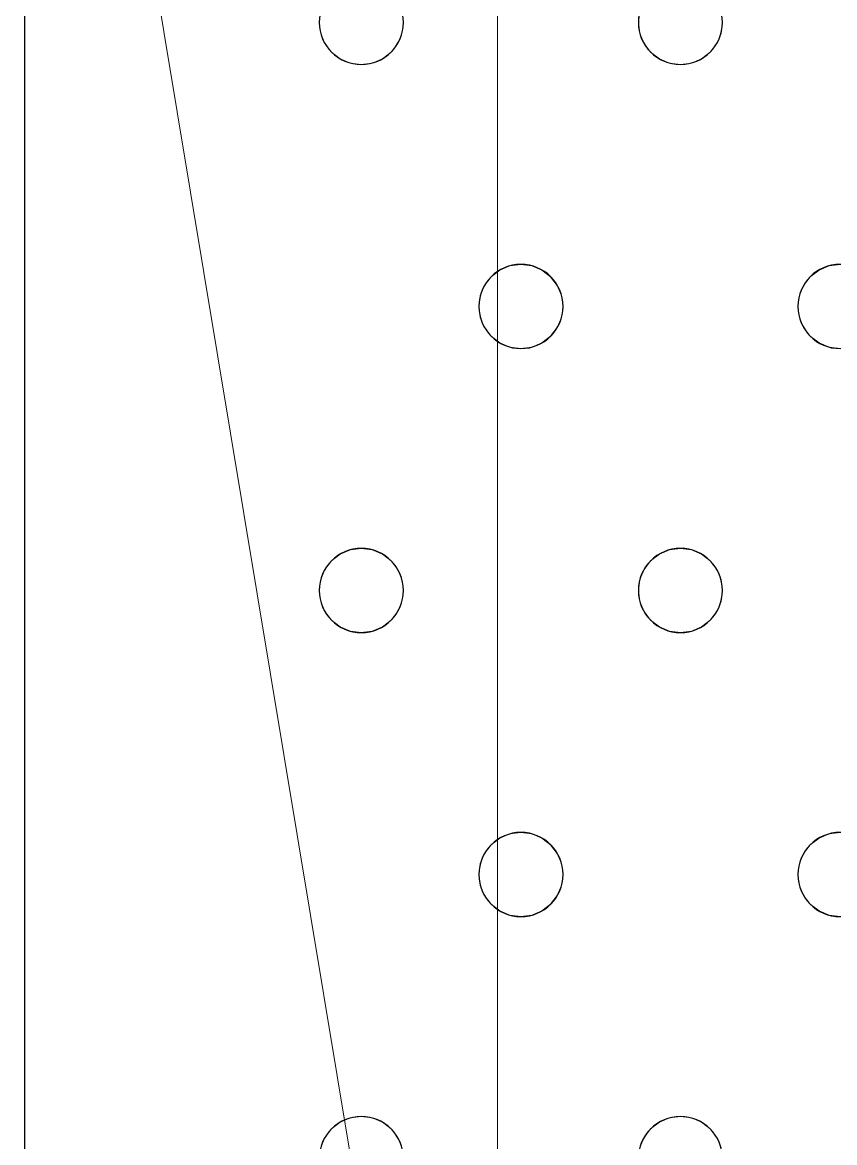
# Model space of a CAD drawing. Header units: millimetres. Extents: x -1 to 1201, y -701 to 1.
# Drawn here: x 77.3 to 154.5, y -312.5 to -206 of the extents above; entities that cross this region are included whole.
import ezdxf

# ---------------------------------------------------------------- set-up
doc = ezdxf.new("R2010")
doc.units = ezdxf.units.MM
doc.layers.add('IQ_200_3D', color=1, linetype='Continuous')
doc.layers.add('IQ_204_2D', color=7, linetype='Continuous')

msp = doc.modelspace()

# ---------------------------------------------------------------- linework, layer by layer
at = {"layer": 'IQ_200_3D', "lineweight": 18}
for points, invisible_edges in [([(105.55, -260, 890), (105.55, -206, 890), (77.55, -119.8, 890), (77.55, -349.07, 890)], 11), ([(105.55, -260, 888), (105.69, -261.04, 888), (77.55, -349.07, 888), (77.55, -119.8, 888)], 10), ([(105.55, -260, 888), (77.55, -119.8, 888), (105.55, -206, 888)], 15), ([(113.55, -206, 890), (113.41, -207.04, 890), (135.88, -206, 890), (136.02, -204.96, 890)], 10), ([(143.88, -206, 890), (143.75, -207.04, 890), (166.22, -206, 890), (166.35, -204.96, 890)], 10), ([(166.22, -206, 888), (143.75, -207.04, 888), (143.88, -206, 888), (166.35, -204.96, 888)], 5), ([(105.69, -258.96, 890), (105.69, -207.04, 890), (105.55, -206, 890), (105.55, -260, 890)], 5), ([(105.69, -207.04, 888), (105.69, -258.96, 888), (105.55, -260, 888), (105.55, -206, 888)], 5), ([(105.55, -206, 890), (105.69, -207.04, 890), (105.69, -207.04, 888), (105.55, -206, 888)], 2), ([(135.88, -206, 890), (113.41, -207.04, 890), (136.02, -207.04, 890)], 3), ([(113.41, -207.04, 888), (113.55, -206, 888), (135.88, -206, 888), (136.02, -207.04, 888)], 10), ([(113.41, -207.04, 890), (113.55, -206, 890), (113.55, -206, 888), (113.41, -207.04, 888)], 8), ([(135.88, -206, 890), (136.02, -207.04, 890), (136.02, -207.04, 888), (135.88, -206, 888)], 2), ([(166.35, -207.04, 888), (143.35, -208, 888), (143.75, -207.04, 888), (166.22, -206, 888)], 5), ([(143.75, -207.04, 890), (166.35, -207.04, 890), (166.22, -206, 890)], 13), ([(143.75, -207.04, 890), (143.88, -206, 890), (143.88, -206, 888), (143.75, -207.04, 888)], 8), ([(106.08, -258, 890), (106.08, -208, 890), (105.69, -207.04, 890), (105.69, -258.96, 890)], 5), ([(106.08, -208, 888), (106.08, -258, 888), (105.69, -258.96, 888), (105.69, -207.04, 888)], 5), ([(105.69, -207.04, 890), (106.08, -208, 890), (106.08, -208, 888), (105.69, -207.04, 888)], 10), ([(136.02, -207.04, 890), (113.41, -207.04, 890), (113.01, -208, 890), (136.42, -208, 890)], 5), ([(113.01, -208, 888), (113.41, -207.04, 888), (136.02, -207.04, 888), (136.42, -208, 888)], 10), ([(113.01, -208, 890), (113.41, -207.04, 890), (113.41, -207.04, 888), (113.01, -208, 888)], 10), ([(136.02, -207.04, 890), (136.42, -208, 890), (136.42, -208, 888), (136.02, -207.04, 888)], 10), ([(166.35, -207.04, 890), (143.75, -207.04, 890), (143.35, -208, 890), (166.75, -208, 890)], 5), ([(166.75, -208, 888), (155.05, -229, 888), (143.35, -208, 888), (166.35, -207.04, 888)], 7), ([(143.35, -208, 890), (143.75, -207.04, 890), (143.75, -207.04, 888), (143.35, -208, 888)], 10), ([(106.72, -208.83, 890), (106.08, -208, 890), (106.72, -257.17, 890), (107.55, -256.54, 890)], 10), ([(106.08, -208, 890), (106.08, -258, 890), (106.72, -257.17, 890)], 13), ([(106.08, -258, 888), (106.08, -208, 888), (106.72, -208.83, 888)], 13), ([(106.08, -208, 890), (106.72, -208.83, 890), (106.72, -208.83, 888), (106.08, -208, 888)], 10), ([(113.01, -208, 890), (112.38, -208.83, 890), (124.72, -229, 890), (136.42, -208, 890)], 14), ([(124.72, -229, 888), (123.68, -229.14, 888), (112.38, -208.83, 888), (113.01, -208, 888)], 10), ([(112.38, -208.83, 890), (113.01, -208, 890), (113.01, -208, 888), (112.38, -208.83, 888)], 10), ([(124.72, -229, 888), (113.01, -208, 888), (136.42, -208, 888), (137.05, -208.83, 888)], 11), ([(137.05, -208.83, 890), (136.42, -208, 890), (124.72, -229, 890), (125.75, -229.14, 890)], 10), ([(136.42, -208, 890), (137.05, -208.83, 890), (137.05, -208.83, 888), (136.42, -208, 888)], 10), ([(155.05, -229, 890), (143.35, -208, 890), (142.71, -208.83, 890), (154.01, -229.14, 890)], 5), ([(155.05, -229, 888), (154.01, -229.14, 888), (142.71, -208.83, 888), (143.35, -208, 888)], 10), ([(142.71, -208.83, 890), (143.35, -208, 890), (143.35, -208, 888), (142.71, -208.83, 888)], 10), ([(166.75, -208, 890), (143.35, -208, 890), (155.05, -229, 890), (167.39, -208.83, 890)], 7), ([(106.72, -257.17, 888), (106.08, -258, 888), (106.72, -208.83, 888), (107.55, -209.46, 888)], 10), ([(107.55, -209.46, 890), (106.72, -208.83, 890), (107.55, -256.54, 890), (120.72, -233, 890)], 14), ([(106.72, -208.83, 890), (107.55, -209.46, 890), (107.55, -209.46, 888), (106.72, -208.83, 888)], 10), ([(107.55, -256.54, 888), (106.72, -257.17, 888), (107.55, -209.46, 888), (120.72, -233, 888)], 14), ([(120.85, -231.96, 890), (108.51, -209.86, 890), (107.55, -209.46, 890), (120.72, -233, 890)], 5), ([(120.85, -231.96, 888), (120.72, -233, 888), (107.55, -209.46, 888), (108.51, -209.86, 888)], 10), ([(107.55, -209.46, 890), (108.51, -209.86, 890), (108.51, -209.86, 888), (107.55, -209.46, 888)], 10), ([(110.58, -209.86, 890), (122.72, -229.54, 890), (111.55, -209.46, 890)], 3), ([(122.72, -229.54, 888), (121.89, -230.17, 888), (110.58, -209.86, 888), (111.55, -209.46, 888)], 10), ([(110.58, -209.86, 890), (111.55, -209.46, 890), (111.55, -209.46, 888), (110.58, -209.86, 888)], 10), ([(123.68, -229.14, 890), (112.38, -208.83, 890), (111.55, -209.46, 890), (122.72, -229.54, 890)], 5), ([(123.68, -229.14, 888), (122.72, -229.54, 888), (111.55, -209.46, 888), (112.38, -208.83, 888)], 10), ([(111.55, -209.46, 890), (112.38, -208.83, 890), (112.38, -208.83, 888), (111.55, -209.46, 888)], 10), ([(124.72, -229, 890), (112.38, -208.83, 890), (123.68, -229.14, 890)], 3), ([(125.75, -229.14, 888), (124.72, -229, 888), (137.05, -208.83, 888), (137.88, -209.46, 888)], 10), ([(137.88, -209.46, 890), (137.05, -208.83, 890), (125.75, -229.14, 890), (126.72, -229.54, 890)], 10), ([(126.72, -229.54, 888), (125.75, -229.14, 888), (137.88, -209.46, 888), (138.85, -209.86, 888)], 10), ([(138.85, -209.86, 890), (137.88, -209.46, 890), (126.72, -229.54, 890), (127.54, -230.17, 890)], 10), ([(137.05, -208.83, 890), (137.88, -209.46, 890), (137.88, -209.46, 888), (137.05, -208.83, 888)], 10), ([(137.88, -209.46, 890), (138.85, -209.86, 890), (138.85, -209.86, 888), (137.88, -209.46, 888)], 10), ([(141.88, -209.46, 890), (140.92, -209.86, 890), (153.05, -229.54, 890)], 14), ([(153.05, -229.54, 888), (152.22, -230.17, 888), (140.92, -209.86, 888), (141.88, -209.46, 888)], 10), ([(140.92, -209.86, 890), (141.88, -209.46, 890), (141.88, -209.46, 888), (140.92, -209.86, 888)], 10), ([(154.01, -229.14, 890), (142.71, -208.83, 890), (141.88, -209.46, 890), (153.05, -229.54, 890)], 5), ([(154.01, -229.14, 888), (153.05, -229.54, 888), (141.88, -209.46, 888), (142.71, -208.83, 888)], 10), ([(141.88, -209.46, 890), (142.71, -208.83, 890), (142.71, -208.83, 888), (141.88, -209.46, 888)], 10), ([(121.25, -231, 890), (121.89, -230.17, 890), (109.55, -210, 890), (108.51, -209.86, 890)], 10), ([(108.51, -209.86, 890), (120.85, -231.96, 890), (121.25, -231, 890)], 13), ([(121.25, -231, 888), (120.85, -231.96, 888), (108.51, -209.86, 888), (109.55, -210, 888)], 10), ([(109.55, -210, 888), (108.51, -209.86, 888), (108.51, -209.86, 890), (109.55, -210, 890)], 10), ([(110.58, -209.86, 890), (109.55, -210, 890), (121.89, -230.17, 890), (122.72, -229.54, 890)], 10), ([(121.89, -230.17, 888), (121.25, -231, 888), (109.55, -210, 888), (110.58, -209.86, 888)], 10), ([(110.58, -209.86, 888), (109.55, -210, 888), (109.55, -210, 890), (110.58, -209.86, 890)], 10), ([(127.54, -230.17, 888), (126.72, -229.54, 888), (138.85, -209.86, 888), (139.88, -210, 888)], 10), ([(127.54, -230.17, 890), (128.18, -231, 890), (139.88, -210, 890), (138.85, -209.86, 890)], 10), ([(128.18, -231, 888), (127.54, -230.17, 888), (139.88, -210, 888), (151.58, -231, 888)], 14), ([(151.58, -231, 890), (152.22, -230.17, 890), (139.88, -210, 890), (128.18, -231, 890)], 14), ([(139.88, -210, 888), (138.85, -209.86, 888), (138.85, -209.86, 890), (139.88, -210, 890)], 10), ([(152.22, -230.17, 890), (153.05, -229.54, 890), (140.92, -209.86, 890), (139.88, -210, 890)], 10), ([(152.22, -230.17, 888), (151.58, -231, 888), (139.88, -210, 888), (140.92, -209.86, 888)], 10), ([(140.92, -209.86, 888), (139.88, -210, 888), (139.88, -210, 890), (140.92, -209.86, 890)], 10), ([(122.72, -229.54, 890), (121.89, -230.17, 890), (121.89, -230.17, 888), (122.72, -229.54, 888)], 10), ([(123.68, -229.14, 890), (122.72, -229.54, 890), (122.72, -229.54, 888), (123.68, -229.14, 888)], 10), ([(123.68, -229.14, 888), (124.72, -229, 888), (124.72, -229, 890), (123.68, -229.14, 890)], 10), ([(124.72, -229, 888), (125.75, -229.14, 888), (125.75, -229.14, 890), (124.72, -229, 890)], 10), ([(126.72, -229.54, 890), (125.75, -229.14, 890), (125.75, -229.14, 888), (126.72, -229.54, 888)], 10), ([(127.54, -230.17, 890), (126.72, -229.54, 890), (126.72, -229.54, 888), (127.54, -230.17, 888)], 10), ([(153.05, -229.54, 890), (152.22, -230.17, 890), (152.22, -230.17, 888), (153.05, -229.54, 888)], 10), ([(154.01, -229.14, 890), (153.05, -229.54, 890), (153.05, -229.54, 888), (154.01, -229.14, 888)], 10), ([(154.01, -229.14, 888), (155.05, -229, 888), (155.05, -229, 890), (154.01, -229.14, 890)], 10), ([(121.25, -231, 890), (120.85, -231.96, 890), (120.85, -231.96, 888), (121.25, -231, 888)], 10), ([(121.89, -230.17, 890), (121.25, -231, 890), (121.25, -231, 888), (121.89, -230.17, 888)], 10), ([(128.18, -231, 890), (127.54, -230.17, 890), (127.54, -230.17, 888), (128.18, -231, 888)], 10), ([(151.19, -231.96, 890), (128.18, -231, 890), (128.58, -231.96, 890), (151.05, -233, 890)], 5), ([(151.58, -231, 890), (128.18, -231, 890), (151.19, -231.96, 890)], 3), ([(128.58, -231.96, 888), (128.18, -231, 888), (151.19, -231.96, 888), (151.05, -233, 888)], 10), ([(128.18, -231, 888), (151.58, -231, 888), (151.19, -231.96, 888)], 13), ([(128.58, -231.96, 890), (128.18, -231, 890), (128.18, -231, 888), (128.58, -231.96, 888)], 10), ([(151.58, -231, 890), (151.19, -231.96, 890), (151.19, -231.96, 888), (151.58, -231, 888)], 10), ([(152.22, -230.17, 890), (151.58, -231, 890), (151.58, -231, 888), (152.22, -230.17, 888)], 10), ([(120.85, -231.96, 890), (120.72, -233, 890), (120.72, -233, 888), (120.85, -231.96, 888)], 8), ([(128.58, -231.96, 890), (128.72, -233, 890), (151.05, -233, 890)], 14), ([(128.58, -231.96, 888), (151.05, -233, 888), (128.72, -233, 888)], 3), ([(128.72, -233, 890), (128.58, -231.96, 890), (128.58, -231.96, 888), (128.72, -233, 888)], 2), ([(151.19, -231.96, 890), (151.05, -233, 890), (151.05, -233, 888), (151.19, -231.96, 888)], 8), ([(120.85, -234.04, 890), (120.72, -233, 890), (107.55, -256.54, 890), (108.51, -256.14, 890)], 10), ([(120.85, -234.04, 888), (108.51, -256.14, 888), (107.55, -256.54, 888), (120.72, -233, 888)], 5), ([(120.72, -233, 890), (120.85, -234.04, 890), (120.85, -234.04, 888), (120.72, -233, 888)], 2), ([(151.19, -234.04, 888), (128.18, -235, 888), (128.58, -234.04, 888), (151.05, -233, 888)], 5), ([(151.05, -233, 890), (128.72, -233, 890), (128.58, -234.04, 890), (151.19, -234.04, 890)], 5), ([(128.58, -234.04, 888), (128.72, -233, 888), (151.05, -233, 888)], 14), ([(128.58, -234.04, 890), (128.72, -233, 890), (128.72, -233, 888), (128.58, -234.04, 888)], 8), ([(151.05, -233, 890), (151.19, -234.04, 890), (151.19, -234.04, 888), (151.05, -233, 888)], 2), ([(121.25, -235, 890), (120.85, -234.04, 890), (108.51, -256.14, 890)], 14), ([(108.51, -256.14, 888), (120.85, -234.04, 888), (121.25, -235, 888), (109.55, -256, 888)], 5), ([(120.85, -234.04, 890), (121.25, -235, 890), (121.25, -235, 888), (120.85, -234.04, 888)], 10), ([(151.19, -234.04, 890), (128.58, -234.04, 890), (128.18, -235, 890), (151.58, -235, 890)], 5), ([(151.58, -235, 888), (139.88, -256, 888), (128.18, -235, 888), (151.19, -234.04, 888)], 7), ([(128.18, -235, 890), (128.58, -234.04, 890), (128.58, -234.04, 888), (128.18, -235, 888)], 10), ([(151.19, -234.04, 890), (151.58, -235, 890), (151.58, -235, 888), (151.19, -234.04, 888)], 10), ([(109.55, -256, 890), (121.89, -235.83, 890), (121.25, -235, 890), (108.51, -256.14, 890)], 5), ([(121.89, -235.83, 888), (110.58, -256.14, 888), (109.55, -256, 888), (121.25, -235, 888)], 5), ([(121.25, -235, 890), (121.89, -235.83, 890), (121.89, -235.83, 888), (121.25, -235, 888)], 10), ([(128.18, -235, 890), (127.54, -235.83, 890), (139.88, -256, 890), (151.58, -235, 890)], 14), ([(127.54, -235.83, 888), (128.18, -235, 888), (139.88, -256, 888), (138.85, -256.14, 888)], 10), ([(127.54, -235.83, 890), (128.18, -235, 890), (128.18, -235, 888), (127.54, -235.83, 888)], 10), ([(152.22, -235.83, 890), (151.58, -235, 890), (139.88, -256, 890)], 14), ([(152.22, -235.83, 888), (140.92, -256.14, 888), (139.88, -256, 888), (151.58, -235, 888)], 5), ([(151.58, -235, 890), (152.22, -235.83, 890), (152.22, -235.83, 888), (151.58, -235, 888)], 10), ([(121.89, -235.83, 890), (109.55, -256, 890), (110.58, -256.14, 890)], 13), ([(122.72, -236.46, 890), (121.89, -235.83, 890), (110.58, -256.14, 890), (111.55, -256.54, 890)], 10), ([(122.72, -236.46, 888), (110.58, -256.14, 888), (121.89, -235.83, 888)], 3), ([(121.89, -235.83, 890), (122.72, -236.46, 890), (122.72, -236.46, 888), (121.89, -235.83, 888)], 10), ([(127.54, -235.83, 890), (126.72, -236.46, 890), (138.85, -256.14, 890), (139.88, -256, 890)], 10), ([(126.72, -236.46, 888), (127.54, -235.83, 888), (138.85, -256.14, 888), (137.88, -256.54, 888)], 10), ([(126.72, -236.46, 890), (127.54, -235.83, 890), (127.54, -235.83, 888), (126.72, -236.46, 888)], 10), ([(140.92, -256.14, 890), (153.05, -236.46, 890), (152.22, -235.83, 890), (139.88, -256, 890)], 5), ([(153.05, -236.46, 888), (140.92, -256.14, 888), (152.22, -235.83, 888)], 3), ([(152.22, -235.83, 890), (153.05, -236.46, 890), (153.05, -236.46, 888), (152.22, -235.83, 888)], 10), ([(111.55, -256.54, 888), (110.58, -256.14, 888), (122.72, -236.46, 888), (123.68, -236.86, 888)], 10), ([(122.72, -236.46, 890), (111.55, -256.54, 890), (123.68, -236.86, 890)], 3), ([(112.38, -257.17, 890), (124.72, -237, 890), (123.68, -236.86, 890), (111.55, -256.54, 890)], 5), ([(123.68, -236.86, 888), (124.72, -237, 888), (112.38, -257.17, 888), (111.55, -256.54, 888)], 10), ([(124.72, -237, 890), (112.38, -257.17, 890), (113.01, -258, 890), (136.42, -258, 890)], 13), ([(124.72, -237, 888), (113.01, -258, 888), (112.38, -257.17, 888)], 13), ([(113.01, -258, 888), (124.72, -237, 888), (136.42, -258, 888), (136.02, -258.96, 888)], 11), ([(122.72, -236.46, 890), (123.68, -236.86, 890), (123.68, -236.86, 888), (122.72, -236.46, 888)], 10), ([(124.72, -237, 888), (123.68, -236.86, 888), (123.68, -236.86, 890), (124.72, -237, 890)], 10), ([(137.05, -257.17, 890), (125.75, -236.86, 890), (124.72, -237, 890), (136.42, -258, 890)], 5), ([(137.05, -257.17, 888), (136.42, -258, 888), (124.72, -237, 888), (125.75, -236.86, 888)], 10), ([(125.75, -236.86, 888), (124.72, -237, 888), (124.72, -237, 890), (125.75, -236.86, 890)], 10), ([(126.72, -236.46, 890), (125.75, -236.86, 890), (137.88, -256.54, 890), (138.85, -256.14, 890)], 10), ([(125.75, -236.86, 888), (126.72, -236.46, 888), (137.88, -256.54, 888), (137.05, -257.17, 888)], 10), ([(125.75, -236.86, 890), (126.72, -236.46, 890), (126.72, -236.46, 888), (125.75, -236.86, 888)], 10), ([(125.75, -236.86, 890), (137.05, -257.17, 890), (137.88, -256.54, 890)], 13), ([(153.05, -236.46, 890), (140.92, -256.14, 890), (141.88, -256.54, 890)], 13), ([(141.88, -256.54, 888), (140.92, -256.14, 888), (153.05, -236.46, 888), (154.01, -236.86, 888)], 10), ([(154.01, -236.86, 890), (153.05, -236.46, 890), (141.88, -256.54, 890), (142.71, -257.17, 890)], 10), ([(154.01, -236.86, 888), (155.05, -237, 888), (142.71, -257.17, 888), (141.88, -256.54, 888)], 10), ([(155.05, -237, 890), (154.01, -236.86, 890), (142.71, -257.17, 890), (143.35, -258, 890)], 10), ([(155.05, -237, 888), (166.75, -258, 888), (143.35, -258, 888), (142.71, -257.17, 888)], 11), ([(155.05, -237, 890), (143.35, -258, 890), (166.75, -258, 890), (167.39, -257.17, 890)], 11), ([(153.05, -236.46, 890), (154.01, -236.86, 890), (154.01, -236.86, 888), (153.05, -236.46, 888)], 10), ([(155.05, -237, 888), (154.01, -236.86, 888), (154.01, -236.86, 890), (155.05, -237, 890)], 10), ([(107.55, -256.54, 890), (106.72, -257.17, 890), (106.72, -257.17, 888), (107.55, -256.54, 888)], 10), ([(108.51, -256.14, 890), (107.55, -256.54, 890), (107.55, -256.54, 888), (108.51, -256.14, 888)], 10), ([(108.51, -256.14, 888), (109.55, -256, 888), (109.55, -256, 890), (108.51, -256.14, 890)], 10), ([(109.55, -256, 888), (110.58, -256.14, 888), (110.58, -256.14, 890), (109.55, -256, 890)], 10), ([(111.55, -256.54, 890), (110.58, -256.14, 890), (110.58, -256.14, 888), (111.55, -256.54, 888)], 10), ([(112.38, -257.17, 890), (111.55, -256.54, 890), (111.55, -256.54, 888), (112.38, -257.17, 888)], 10), ([(137.88, -256.54, 890), (137.05, -257.17, 890), (137.05, -257.17, 888), (137.88, -256.54, 888)], 10), ([(138.85, -256.14, 890), (137.88, -256.54, 890), (137.88, -256.54, 888), (138.85, -256.14, 888)], 10), ([(138.85, -256.14, 888), (139.88, -256, 888), (139.88, -256, 890), (138.85, -256.14, 890)], 10), ([(139.88, -256, 888), (140.92, -256.14, 888), (140.92, -256.14, 890), (139.88, -256, 890)], 10), ([(141.88, -256.54, 890), (140.92, -256.14, 890), (140.92, -256.14, 888), (141.88, -256.54, 888)], 10), ([(142.71, -257.17, 890), (141.88, -256.54, 890), (141.88, -256.54, 888), (142.71, -257.17, 888)], 10), ([(106.72, -257.17, 890), (106.08, -258, 890), (106.08, -258, 888), (106.72, -257.17, 888)], 10), ([(113.01, -258, 890), (112.38, -257.17, 890), (112.38, -257.17, 888), (113.01, -258, 888)], 10), ([(137.05, -257.17, 890), (136.42, -258, 890), (136.42, -258, 888), (137.05, -257.17, 888)], 10), ([(143.35, -258, 890), (142.71, -257.17, 890), (142.71, -257.17, 888), (143.35, -258, 888)], 10), ([(106.08, -258, 890), (105.69, -258.96, 890), (105.69, -258.96, 888), (106.08, -258, 888)], 10), ([(113.01, -258, 890), (113.41, -258.96, 890), (136.02, -258.96, 890), (136.42, -258, 890)], 10), ([(113.41, -258.96, 888), (113.01, -258, 888), (136.02, -258.96, 888), (135.88, -260, 888)], 10), ([(113.41, -258.96, 890), (113.01, -258, 890), (113.01, -258, 888), (113.41, -258.96, 888)], 10), ([(136.42, -258, 890), (136.02, -258.96, 890), (136.02, -258.96, 888), (136.42, -258, 888)], 10), ([(143.35, -258, 890), (143.75, -258.96, 890), (166.35, -258.96, 890), (166.75, -258, 890)], 10), ([(166.35, -258.96, 888), (143.75, -258.96, 888), (143.35, -258, 888), (166.75, -258, 888)], 5), ([(143.75, -258.96, 890), (143.35, -258, 890), (143.35, -258, 888), (143.75, -258.96, 888)], 10), ([(105.69, -258.96, 890), (105.55, -260, 890), (105.55, -260, 888), (105.69, -258.96, 888)], 8), ([(113.41, -258.96, 890), (113.55, -260, 890), (135.88, -260, 890), (136.02, -258.96, 890)], 10), ([(113.55, -260, 888), (113.41, -258.96, 888), (135.88, -260, 888), (136.02, -261.04, 888)], 10), ([(113.55, -260, 890), (113.41, -258.96, 890), (113.41, -258.96, 888), (113.55, -260, 888)], 2), ([(136.02, -258.96, 890), (135.88, -260, 890), (135.88, -260, 888), (136.02, -258.96, 888)], 8), ([(143.75, -258.96, 890), (143.88, -260, 890), (166.22, -260, 890), (166.35, -258.96, 890)], 10), ([(143.88, -260, 888), (143.75, -258.96, 888), (166.22, -260, 888), (166.35, -261.04, 888)], 10), ([(166.22, -260, 888), (143.75, -258.96, 888), (166.35, -258.96, 888)], 3), ([(143.88, -260, 890), (143.75, -258.96, 890), (143.75, -258.96, 888), (143.88, -260, 888)], 2), ([(105.69, -261.04, 890), (105.55, -260, 890), (77.55, -349.07, 890), (105.69, -312.96, 890)], 14), ([(105.55, -260, 890), (105.69, -261.04, 890), (105.69, -261.04, 888), (105.55, -260, 888)], 2), ([(113.55, -260, 890), (113.41, -261.04, 890), (136.02, -261.04, 890), (135.88, -260, 890)], 10), ([(113.41, -261.04, 888), (113.55, -260, 888), (136.02, -261.04, 888), (136.42, -262, 888)], 10), ([(113.41, -261.04, 890), (113.55, -260, 890), (113.55, -260, 888), (113.41, -261.04, 888)], 8), ([(135.88, -260, 890), (136.02, -261.04, 890), (136.02, -261.04, 888), (135.88, -260, 888)], 2), ([(143.88, -260, 890), (143.75, -261.04, 890), (166.35, -261.04, 890), (166.22, -260, 890)], 10), ([(143.75, -261.04, 888), (143.88, -260, 888), (166.35, -261.04, 888), (166.75, -262, 888)], 10), ([(143.75, -261.04, 890), (143.88, -260, 890), (143.88, -260, 888), (143.75, -261.04, 888)], 8), ([(105.69, -312.96, 888), (105.55, -314, 888), (77.55, -349.07, 888), (105.69, -261.04, 888)], 14), ([(106.08, -312, 890), (106.08, -262, 890), (105.69, -261.04, 890), (105.69, -312.96, 890)], 5), ([(106.08, -312, 888), (105.69, -312.96, 888), (105.69, -261.04, 888), (106.08, -262, 888)], 10), ([(105.69, -261.04, 890), (106.08, -262, 890), (106.08, -262, 888), (105.69, -261.04, 888)], 10), ([(113.41, -261.04, 890), (113.01, -262, 890), (136.42, -262, 890), (136.02, -261.04, 890)], 10), ([(136.42, -262, 888), (124.72, -283, 888), (113.01, -262, 888), (113.41, -261.04, 888)], 11), ([(113.01, -262, 890), (113.41, -261.04, 890), (113.41, -261.04, 888), (113.01, -262, 888)], 10), ([(136.02, -261.04, 890), (136.42, -262, 890), (136.42, -262, 888), (136.02, -261.04, 888)], 10), ([(143.75, -261.04, 890), (143.35, -262, 890), (166.75, -262, 890), (166.35, -261.04, 890)], 10), ([(166.75, -262, 888), (155.05, -283, 888), (143.35, -262, 888), (143.75, -261.04, 888)], 11), ([(143.35, -262, 890), (143.75, -261.04, 890), (143.75, -261.04, 888), (143.35, -262, 888)], 10), ([(106.08, -262, 890), (106.08, -312, 890), (106.72, -311.17, 890), (106.72, -262.83, 890)], 5), ([(106.08, -262, 888), (106.72, -262.83, 888), (106.72, -311.17, 888), (106.08, -312, 888)], 10), ([(106.08, -262, 890), (106.72, -262.83, 890), (106.72, -262.83, 888), (106.08, -262, 888)], 10), ([(107.55, -263.46, 890), (106.72, -262.83, 890), (107.55, -310.54, 890), (120.72, -287, 890)], 14), ([(106.72, -262.83, 890), (106.72, -311.17, 890), (107.55, -310.54, 890)], 13), ([(107.55, -310.54, 888), (106.72, -311.17, 888), (106.72, -262.83, 888), (107.55, -263.46, 888)], 10), ([(106.72, -262.83, 890), (107.55, -263.46, 890), (107.55, -263.46, 888), (106.72, -262.83, 888)], 10), ([(123.68, -283.14, 890), (112.38, -262.83, 890), (111.55, -263.46, 890), (122.72, -283.54, 890)], 5), ([(123.68, -283.14, 888), (122.72, -283.54, 888), (111.55, -263.46, 888), (112.38, -262.83, 888)], 10), ([(111.55, -263.46, 890), (112.38, -262.83, 890), (112.38, -262.83, 888), (111.55, -263.46, 888)], 10), ([(124.72, -283, 890), (136.42, -262, 890), (113.01, -262, 890), (112.38, -262.83, 890)], 11), ([(124.72, -283, 888), (123.68, -283.14, 888), (112.38, -262.83, 888), (113.01, -262, 888)], 10), ([(112.38, -262.83, 890), (113.01, -262, 890), (113.01, -262, 888), (112.38, -262.83, 888)], 10), ([(112.38, -262.83, 890), (123.68, -283.14, 890), (124.72, -283, 890)], 13), ([(124.72, -283, 890), (137.05, -262.83, 890), (136.42, -262, 890)], 13), ([(137.05, -262.83, 888), (125.75, -283.14, 888), (124.72, -283, 888), (136.42, -262, 888)], 5), ([(125.75, -283.14, 890), (137.88, -263.46, 890), (137.05, -262.83, 890), (124.72, -283, 890)], 5), ([(125.75, -283.14, 888), (137.05, -262.83, 888), (137.88, -263.46, 888)], 13), ([(136.42, -262, 890), (137.05, -262.83, 890), (137.05, -262.83, 888), (136.42, -262, 888)], 10), ([(137.05, -262.83, 890), (137.88, -263.46, 890), (137.88, -263.46, 888), (137.05, -262.83, 888)], 10), ([(142.71, -262.83, 890), (141.88, -263.46, 890), (154.01, -283.14, 890), (155.05, -283, 890)], 10), ([(154.01, -283.14, 888), (153.05, -283.54, 888), (141.88, -263.46, 888), (142.71, -262.83, 888)], 10), ([(141.88, -263.46, 890), (142.71, -262.83, 890), (142.71, -262.83, 888), (141.88, -263.46, 888)], 10), ([(155.05, -283, 890), (166.75, -262, 890), (143.35, -262, 890), (142.71, -262.83, 890)], 11), ([(155.05, -283, 888), (154.01, -283.14, 888), (142.71, -262.83, 888), (143.35, -262, 888)], 10), ([(142.71, -262.83, 890), (143.35, -262, 890), (143.35, -262, 888), (142.71, -262.83, 888)], 10), ([(120.85, -285.96, 890), (108.51, -263.86, 890), (107.55, -263.46, 890), (120.72, -287, 890)], 5), ([(107.55, -310.54, 888), (107.55, -263.46, 888), (120.72, -287, 888), (120.85, -288.04, 888)], 11), ([(108.51, -263.86, 888), (121.25, -285, 888), (120.85, -285.96, 888), (107.55, -263.46, 888)], 5), ([(120.85, -285.96, 888), (120.72, -287, 888), (107.55, -263.46, 888)], 14), ([(107.55, -263.46, 890), (108.51, -263.86, 890), (108.51, -263.86, 888), (107.55, -263.46, 888)], 10), ([(121.25, -285, 890), (109.55, -264, 890), (108.51, -263.86, 890), (120.85, -285.96, 890)], 5), ([(121.25, -285, 888), (108.51, -263.86, 888), (109.55, -264, 888)], 13), ([(109.55, -264, 888), (108.51, -263.86, 888), (108.51, -263.86, 890), (109.55, -264, 890)], 10), ([(121.89, -284.17, 890), (110.58, -263.86, 890), (109.55, -264, 890), (121.25, -285, 890)], 5), ([(121.89, -284.17, 888), (121.25, -285, 888), (109.55, -264, 888), (110.58, -263.86, 888)], 10), ([(110.58, -263.86, 888), (109.55, -264, 888), (109.55, -264, 890), (110.58, -263.86, 890)], 10), ([(122.72, -283.54, 890), (111.55, -263.46, 890), (110.58, -263.86, 890), (121.89, -284.17, 890)], 5), ([(122.72, -283.54, 888), (121.89, -284.17, 888), (110.58, -263.86, 888), (111.55, -263.46, 888)], 10), ([(110.58, -263.86, 890), (111.55, -263.46, 890), (111.55, -263.46, 888), (110.58, -263.86, 888)], 10), ([(126.72, -283.54, 890), (138.85, -263.86, 890), (137.88, -263.46, 890), (125.75, -283.14, 890)], 5), ([(126.72, -283.54, 888), (125.75, -283.14, 888), (137.88, -263.46, 888), (138.85, -263.86, 888)], 10), ([(138.85, -263.86, 890), (126.72, -283.54, 890), (127.54, -284.17, 890), (139.88, -264, 890)], 5), ([(138.85, -263.86, 888), (139.88, -264, 888), (127.54, -284.17, 888), (126.72, -283.54, 888)], 10), ([(127.54, -284.17, 890), (128.18, -285, 890), (139.88, -264, 890)], 14), ([(128.18, -285, 888), (127.54, -284.17, 888), (139.88, -264, 888), (151.58, -285, 888)], 14), ([(151.58, -285, 890), (152.22, -284.17, 890), (139.88, -264, 890), (128.18, -285, 890)], 14), ([(137.88, -263.46, 890), (138.85, -263.86, 890), (138.85, -263.86, 888), (137.88, -263.46, 888)], 10), ([(139.88, -264, 888), (138.85, -263.86, 888), (138.85, -263.86, 890), (139.88, -264, 890)], 10), ([(152.22, -284.17, 890), (153.05, -283.54, 890), (140.92, -263.86, 890), (139.88, -264, 890)], 10), ([(152.22, -284.17, 888), (151.58, -285, 888), (139.88, -264, 888), (140.92, -263.86, 888)], 10), ([(140.92, -263.86, 888), (139.88, -264, 888), (139.88, -264, 890), (140.92, -263.86, 890)], 10), ([(141.88, -263.46, 890), (140.92, -263.86, 890), (153.05, -283.54, 890), (154.01, -283.14, 890)], 10), ([(153.05, -283.54, 888), (152.22, -284.17, 888), (140.92, -263.86, 888), (141.88, -263.46, 888)], 10), ([(140.92, -263.86, 890), (141.88, -263.46, 890), (141.88, -263.46, 888), (140.92, -263.86, 888)], 10), ([(123.68, -283.14, 890), (122.72, -283.54, 890), (122.72, -283.54, 888), (123.68, -283.14, 888)], 10), ([(123.68, -283.14, 888), (124.72, -283, 888), (124.72, -283, 890), (123.68, -283.14, 890)], 10), ([(124.72, -283, 888), (125.75, -283.14, 888), (125.75, -283.14, 890), (124.72, -283, 890)], 10), ([(126.72, -283.54, 890), (125.75, -283.14, 890), (125.75, -283.14, 888), (126.72, -283.54, 888)], 10), ([(154.01, -283.14, 890), (153.05, -283.54, 890), (153.05, -283.54, 888), (154.01, -283.14, 888)], 10), ([(154.01, -283.14, 888), (155.05, -283, 888), (155.05, -283, 890), (154.01, -283.14, 890)], 10), ([(121.89, -284.17, 890), (121.25, -285, 890), (121.25, -285, 888), (121.89, -284.17, 888)], 10), ([(122.72, -283.54, 890), (121.89, -284.17, 890), (121.89, -284.17, 888), (122.72, -283.54, 888)], 10), ([(127.54, -284.17, 890), (126.72, -283.54, 890), (126.72, -283.54, 888), (127.54, -284.17, 888)], 10), ([(128.18, -285, 890), (127.54, -284.17, 890), (127.54, -284.17, 888), (128.18, -285, 888)], 10), ([(152.22, -284.17, 890), (151.58, -285, 890), (151.58, -285, 888), (152.22, -284.17, 888)], 10), ([(153.05, -283.54, 890), (152.22, -284.17, 890), (152.22, -284.17, 888), (153.05, -283.54, 888)], 10), ([(121.25, -285, 890), (120.85, -285.96, 890), (120.85, -285.96, 888), (121.25, -285, 888)], 10), ([(151.19, -285.96, 890), (151.58, -285, 890), (128.18, -285, 890), (128.58, -285.96, 890)], 10), ([(128.58, -285.96, 888), (128.18, -285, 888), (151.19, -285.96, 888), (151.05, -287, 888)], 10), ([(151.58, -285, 888), (151.19, -285.96, 888), (128.18, -285, 888)], 14), ([(128.58, -285.96, 890), (128.18, -285, 890), (128.18, -285, 888), (128.58, -285.96, 888)], 10), ([(151.58, -285, 890), (151.19, -285.96, 890), (151.19, -285.96, 888), (151.58, -285, 888)], 10), ([(120.85, -285.96, 890), (120.72, -287, 890), (120.72, -287, 888), (120.85, -285.96, 888)], 8), ([(151.05, -287, 890), (151.19, -285.96, 890), (128.58, -285.96, 890), (128.72, -287, 890)], 10), ([(151.05, -287, 888), (151.19, -288.04, 888), (128.72, -287, 888), (128.58, -285.96, 888)], 10), ([(128.72, -287, 890), (128.58, -285.96, 890), (128.58, -285.96, 888), (128.72, -287, 888)], 2), ([(151.19, -285.96, 890), (151.05, -287, 890), (151.05, -287, 888), (151.19, -285.96, 888)], 8), ([(120.85, -288.04, 890), (120.72, -287, 890), (107.55, -310.54, 890), (108.51, -310.14, 890)], 10), ([(120.72, -287, 890), (120.85, -288.04, 890), (120.85, -288.04, 888), (120.72, -287, 888)], 2), ([(151.19, -288.04, 890), (151.05, -287, 890), (128.72, -287, 890), (128.58, -288.04, 890)], 10), ([(151.19, -288.04, 888), (151.58, -289, 888), (128.58, -288.04, 888), (128.72, -287, 888)], 10), ([(128.58, -288.04, 890), (128.72, -287, 890), (128.72, -287, 888), (128.58, -288.04, 888)], 8), ([(151.05, -287, 890), (151.19, -288.04, 890), (151.19, -288.04, 888), (151.05, -287, 888)], 2), ([(108.51, -310.14, 888), (107.55, -310.54, 888), (120.85, -288.04, 888), (121.25, -289, 888)], 10), ([(121.25, -289, 890), (120.85, -288.04, 890), (108.51, -310.14, 890), (109.55, -310, 890)], 10), ([(120.85, -288.04, 890), (121.25, -289, 890), (121.25, -289, 888), (120.85, -288.04, 888)], 10), ([(151.58, -289, 890), (151.19, -288.04, 890), (128.58, -288.04, 890), (128.18, -289, 890)], 10), ([(128.18, -289, 888), (128.58, -288.04, 888), (151.58, -289, 888), (139.88, -310, 888)], 14), ([(128.18, -289, 890), (128.58, -288.04, 890), (128.58, -288.04, 888), (128.18, -289, 888)], 10), ([(151.19, -288.04, 890), (151.58, -289, 890), (151.58, -289, 888), (151.19, -288.04, 888)], 10), ([(109.55, -310, 888), (108.51, -310.14, 888), (121.25, -289, 888), (121.89, -289.83, 888)], 10), ([(121.89, -289.83, 890), (121.25, -289, 890), (109.55, -310, 890)], 14), ([(121.25, -289, 890), (121.89, -289.83, 890), (121.89, -289.83, 888), (121.25, -289, 888)], 10), ([(128.18, -289, 890), (127.54, -289.83, 890), (139.88, -310, 890), (151.58, -289, 890)], 14), ([(139.88, -310, 888), (138.85, -310.14, 888), (127.54, -289.83, 888), (128.18, -289, 888)], 10), ([(127.54, -289.83, 890), (128.18, -289, 890), (128.18, -289, 888), (127.54, -289.83, 888)], 10), ([(152.22, -289.83, 890), (151.58, -289, 890), (139.88, -310, 890)], 14), ([(152.22, -289.83, 888), (140.92, -310.14, 888), (139.88, -310, 888), (151.58, -289, 888)], 5), ([(151.58, -289, 890), (152.22, -289.83, 890), (152.22, -289.83, 888), (151.58, -289, 888)], 10), ([(110.58, -310.14, 890), (122.72, -290.46, 890), (121.89, -289.83, 890), (109.55, -310, 890)], 5), ([(110.58, -310.14, 888), (109.55, -310, 888), (121.89, -289.83, 888), (122.72, -290.46, 888)], 10), ([(122.72, -290.46, 890), (110.58, -310.14, 890), (111.55, -310.54, 890)], 13), ([(111.55, -310.54, 888), (110.58, -310.14, 888), (122.72, -290.46, 888), (123.68, -290.86, 888)], 10), ([(123.68, -290.86, 890), (122.72, -290.46, 890), (111.55, -310.54, 890), (112.38, -311.17, 890)], 10), ([(121.89, -289.83, 890), (122.72, -290.46, 890), (122.72, -290.46, 888), (121.89, -289.83, 888)], 10), ([(122.72, -290.46, 890), (123.68, -290.86, 890), (123.68, -290.86, 888), (122.72, -290.46, 888)], 10), ([(126.72, -290.46, 890), (125.75, -290.86, 890), (137.88, -310.54, 890), (138.85, -310.14, 890)], 10), ([(125.75, -290.86, 888), (126.72, -290.46, 888), (137.88, -310.54, 888), (137.05, -311.17, 888)], 10), ([(125.75, -290.86, 890), (126.72, -290.46, 890), (126.72, -290.46, 888), (125.75, -290.86, 888)], 10), ([(127.54, -289.83, 890), (126.72, -290.46, 890), (138.85, -310.14, 890), (139.88, -310, 890)], 10), ([(126.72, -290.46, 888), (127.54, -289.83, 888), (138.85, -310.14, 888), (137.88, -310.54, 888)], 10), ([(126.72, -290.46, 890), (127.54, -289.83, 890), (127.54, -289.83, 888), (126.72, -290.46, 888)], 10), ([(140.92, -310.14, 890), (153.05, -290.46, 890), (152.22, -289.83, 890), (139.88, -310, 890)], 5), ([(153.05, -290.46, 888), (141.88, -310.54, 888), (140.92, -310.14, 888), (152.22, -289.83, 888)], 5), ([(153.05, -290.46, 890), (140.92, -310.14, 890), (141.88, -310.54, 890)], 13), ([(154.01, -290.86, 890), (153.05, -290.46, 890), (141.88, -310.54, 890), (142.71, -311.17, 890)], 10), ([(154.01, -290.86, 888), (141.88, -310.54, 888), (153.05, -290.46, 888)], 3), ([(152.22, -289.83, 890), (153.05, -290.46, 890), (153.05, -290.46, 888), (152.22, -289.83, 888)], 10), ([(153.05, -290.46, 890), (154.01, -290.86, 890), (154.01, -290.86, 888), (153.05, -290.46, 888)], 10), ([(112.38, -311.17, 888), (111.55, -310.54, 888), (123.68, -290.86, 888), (124.72, -291, 888)], 10), ([(124.72, -291, 890), (123.68, -290.86, 890), (112.38, -311.17, 890), (113.01, -312, 890)], 10), ([(124.72, -291, 888), (136.42, -312, 888), (113.01, -312, 888), (112.38, -311.17, 888)], 11), ([(113.01, -312, 890), (136.42, -312, 890), (124.72, -291, 890)], 15), ([(124.72, -291, 888), (123.68, -290.86, 888), (123.68, -290.86, 890), (124.72, -291, 890)], 10), ([(137.05, -311.17, 890), (125.75, -290.86, 890), (124.72, -291, 890), (136.42, -312, 890)], 5), ([(137.05, -311.17, 888), (136.42, -312, 888), (124.72, -291, 888), (125.75, -290.86, 888)], 10), ([(125.75, -290.86, 888), (124.72, -291, 888), (124.72, -291, 890), (125.75, -290.86, 890)], 10), ([(125.75, -290.86, 890), (137.05, -311.17, 890), (137.88, -310.54, 890)], 13), ([(154.01, -290.86, 888), (155.05, -291, 888), (142.71, -311.17, 888), (141.88, -310.54, 888)], 10), ([(155.05, -291, 890), (154.01, -290.86, 890), (142.71, -311.17, 890), (143.35, -312, 890)], 10), ([(143.35, -312, 888), (142.71, -311.17, 888), (155.05, -291, 888)], 14), ([(166.75, -312, 890), (155.05, -291, 890), (143.35, -312, 890), (166.35, -312.96, 890)], 7), ([(143.35, -312, 888), (155.05, -291, 888), (166.75, -312, 888), (166.35, -312.96, 888)], 11), ([(155.05, -291, 888), (154.01, -290.86, 888), (154.01, -290.86, 890), (155.05, -291, 890)], 10), ([(107.55, -310.54, 890), (106.72, -311.17, 890), (106.72, -311.17, 888), (107.55, -310.54, 888)], 10), ([(108.51, -310.14, 890), (107.55, -310.54, 890), (107.55, -310.54, 888), (108.51, -310.14, 888)], 10), ([(108.51, -310.14, 888), (109.55, -310, 888), (109.55, -310, 890), (108.51, -310.14, 890)], 10), ([(109.55, -310, 888), (110.58, -310.14, 888), (110.58, -310.14, 890), (109.55, -310, 890)], 10), ([(111.55, -310.54, 890), (110.58, -310.14, 890), (110.58, -310.14, 888), (111.55, -310.54, 888)], 10), ([(112.38, -311.17, 890), (111.55, -310.54, 890), (111.55, -310.54, 888), (112.38, -311.17, 888)], 10), ([(137.88, -310.54, 890), (137.05, -311.17, 890), (137.05, -311.17, 888), (137.88, -310.54, 888)], 10), ([(138.85, -310.14, 890), (137.88, -310.54, 890), (137.88, -310.54, 888), (138.85, -310.14, 888)], 10), ([(138.85, -310.14, 888), (139.88, -310, 888), (139.88, -310, 890), (138.85, -310.14, 890)], 10), ([(139.88, -310, 888), (140.92, -310.14, 888), (140.92, -310.14, 890), (139.88, -310, 890)], 10), ([(141.88, -310.54, 890), (140.92, -310.14, 890), (140.92, -310.14, 888), (141.88, -310.54, 888)], 10), ([(142.71, -311.17, 890), (141.88, -310.54, 890), (141.88, -310.54, 888), (142.71, -311.17, 888)], 10), ([(106.72, -311.17, 890), (106.08, -312, 890), (106.08, -312, 888), (106.72, -311.17, 888)], 10), ([(113.01, -312, 890), (112.38, -311.17, 890), (112.38, -311.17, 888), (113.01, -312, 888)], 10), ([(137.05, -311.17, 890), (136.42, -312, 890), (136.42, -312, 888), (137.05, -311.17, 888)], 10), ([(143.35, -312, 890), (142.71, -311.17, 890), (142.71, -311.17, 888), (143.35, -312, 888)], 10), ([(106.08, -312, 890), (105.69, -312.96, 890), (105.69, -312.96, 888), (106.08, -312, 888)], 10), ([(113.01, -312, 890), (113.41, -312.96, 890), (136.02, -312.96, 890), (136.42, -312, 890)], 10), ([(136.02, -312.96, 888), (113.41, -312.96, 888), (113.01, -312, 888), (136.42, -312, 888)], 5), ([(113.41, -312.96, 890), (113.01, -312, 890), (113.01, -312, 888), (113.41, -312.96, 888)], 10), ([(136.42, -312, 890), (136.02, -312.96, 890), (136.02, -312.96, 888), (136.42, -312, 888)], 10), ([(166.35, -312.96, 890), (143.35, -312, 890), (143.75, -312.96, 890), (166.22, -314, 890)], 5), ([(143.75, -312.96, 888), (143.35, -312, 888), (166.35, -312.96, 888), (166.22, -314, 888)], 10), ([(143.75, -312.96, 890), (143.35, -312, 890), (143.35, -312, 888), (143.75, -312.96, 888)], 10)]:
    msp.add_3dface(points, dxfattribs=dict(at, invisible_edges=invisible_edges))
msp.add_3dface([(77.55, -119.8, 890), (77.55, -119.8, 888), (77.55, -349.07, 888), (77.55, -349.07, 890)], dxfattribs=at)
at = {"layer": 'IQ_204_2D'}
msp.add_line((77.55, -119.8), (77.55, -349.07), dxfattribs=at)
for centre, start, end in [((109.55, -206), 0, 180), ((139.88, -206), 0, 180), ((109.55, -206), 180, 0), ((139.88, -206), 180, 360), ((124.72, -233), 0, 180), ((155.05, -233), 0, 180), ((124.72, -233), 180, 0), ((155.05, -233), 180, 360), ((109.55, -260), 360, 180), ((139.88, -260), 0, 180), ((109.55, -260), 180, 0), ((139.88, -260), 180, 360), ((124.72, -287), 0, 180), ((155.05, -287), 0, 180), ((124.72, -287), 180, 0), ((155.05, -287), 180, 360), ((109.55, -314), 360, 180), ((139.88, -314), 0, 180)]:
    msp.add_arc(centre, 4, start, end, dxfattribs=at)

# ---------------------------------------------------------------- meshes
at = {"layer": 'IQ_200_3D', "lineweight": 18}
mesh = msp.add_polyface(dxfattribs=at)
corners = [(1200, 0, 850), (1200, -700, 850), (0, -700, 850), (0, 0, 850), (810.5, -594, 850), (811.56, -602.02, 850), (814.65, -609.5, 850), (819.58, -615.92, 850), (826, -620.85, 850), (833.48, -623.94, 850), (841.5, -625, 850), (1059.5, -625, 850), (1067.52, -623.94, 850), (1075, -620.85, 850), (1081.42, -615.92, 850), (1086.35, -609.5, 850), (1089.44, -602.02, 850), (1090.5, -594, 850), (1090.5, -476, 850), (1089.44, -467.98, 850), (1086.35, -460.5, 850), (1081.42, -454.08, 850), (1075, -449.15, 850), (1067.52, -446.06, 850), (1059.5, -445, 850), (841.5, -445, 850), (833.48, -446.06, 850), (826, -449.15, 850), (819.58, -454.08, 850), (814.65, -460.5, 850), (811.56, -467.98, 850), (810.5, -476, 850)]
mesh.append_faces([[corners[k] for k in face] for face in [(29, 3, 28), (6, 2, 5), (4, 2, 31), (23, 0, 22), (13, 1, 12), (15, 1, 14), (11, 1, 10)]], dxfattribs={"vtx0": -1, "vtx1": -1})
mesh.append_faces([[corners[k] for k in face] for face in [(3, 29, 30, 2), (2, 30, 31), (0, 25, 26), (2, 6, 7), (2, 9, 10, 1), (0, 20, 21), (1, 18, 19), (1, 15, 16)]], dxfattribs={"vtx0": -1, "vtx2": -1})
mesh.append_faces([[corners[k] for k in face] for face in [(27, 28, 3), (4, 5, 2), (7, 8, 2), (8, 9, 2), (23, 24, 0), (21, 22, 0), (24, 25, 0), (13, 14, 1), (11, 12, 1), (16, 17, 1), (17, 18, 1)]], dxfattribs={"vtx1": -1, "vtx2": -1})
mesh.append_faces([[corners[k] for k in face] for face in [(26, 27, 3, 0), (19, 20, 0, 1)]], dxfattribs={"vtx1": -1, "vtx3": -1})
mesh = msp.add_polyface(dxfattribs=at)
corners = [(1200, -700, 900), (1200, -23, 900), (0, -23, 900), (0, -700, 900), (90, -35.11, 900), (1110, -35.11, 900), (1129.38, -37.66, 900), (1147.44, -45.15, 900), (1162.95, -57.05, 900), (1174.85, -72.56, 900), (1182.34, -90.62, 900), (1184.89, -110, 900), (1184.89, -610, 900), (1182.34, -629.38, 900), (1174.85, -647.44, 900), (1162.95, -662.95, 900), (1147.44, -674.85, 900), (1129.38, -682.34, 900), (1110, -684.89, 900), (90, -684.89, 900), (70.62, -682.34, 900), (52.56, -674.85, 900), (37.05, -662.95, 900), (25.15, -647.44, 900), (17.66, -629.38, 900), (15.11, -610, 900), (15.11, -110, 900), (17.66, -90.62, 900), (25.15, -72.56, 900), (37.05, -57.05, 900), (52.56, -45.15, 900), (70.62, -37.66, 900)]
mesh.append_faces([[corners[k] for k in face] for face in [(9, 1, 8), (14, 0, 13), (31, 2, 30), (28, 2, 27), (21, 3, 20), (23, 3, 22)]], dxfattribs={"vtx0": -1, "vtx1": -1})
mesh.append_faces([[corners[k] for k in face] for face in [(1, 9, 10), (1, 11, 12, 0), (0, 14, 15), (0, 18, 19, 3), (2, 28, 29), (3, 23, 24)]], dxfattribs={"vtx0": -1, "vtx2": -1})
mesh.append_faces([[corners[k] for k in face] for face in [(10, 11, 1), (5, 6, 1), (7, 8, 1), (6, 7, 1), (12, 13, 0), (15, 16, 0), (17, 18, 0), (16, 17, 0), (31, 4, 2), (29, 30, 2), (26, 27, 2), (21, 22, 3), (19, 20, 3), (24, 25, 3)]], dxfattribs={"vtx1": -1, "vtx2": -1})
mesh.append_faces([[corners[k] for k in face] for face in [(4, 5, 1, 2), (25, 26, 2, 3)]], dxfattribs={"vtx1": -1, "vtx3": -1})
mesh = msp.add_polyface(dxfattribs=at)
corners = [(1110, -48.39, 890), (90, -48.39, 890), (66.42, -53.08, 890), (46.44, -66.44, 890), (33.08, -86.42, 890), (28.39, -110, 890), (28.39, -610, 890), (33.08, -633.58, 890), (46.44, -653.56, 890), (66.42, -666.92, 890), (90, -671.61, 890), (1110, -671.61, 890), (1133.58, -666.92, 890), (1153.56, -653.56, 890), (1166.92, -633.58, 890), (1171.61, -610, 890), (1171.61, -110, 890), (1166.92, -86.42, 890), (1153.56, -66.44, 890), (1133.58, -53.08, 890), (122.5, -418.03, 890), (1077.5, -418.03, 890), (1089.66, -419.63, 890), (1100.98, -424.33, 890), (1110.71, -431.79, 890), (1118.17, -441.52, 890), (1122.87, -452.84, 890), (1124.47, -465, 890), (1124.47, -605, 890), (1122.87, -617.16, 890), (1118.17, -628.48, 890), (1110.71, -638.21, 890), (1100.98, -645.67, 890), (1089.66, -650.37, 890), (1077.5, -651.97, 890), (122.5, -651.97, 890), (110.34, -650.37, 890), (99.02, -645.67, 890), (89.29, -638.21, 890), (81.83, -628.48, 890), (77.13, -617.16, 890), (75.53, -605, 890), (75.53, -465, 890), (77.13, -452.84, 890), (81.83, -441.52, 890), (89.29, -431.79, 890), (99.02, -424.33, 890), (110.34, -419.63, 890), (122.5, -68.03, 890), (1077.5, -68.03, 890), (1089.66, -69.63, 890), (1100.98, -74.33, 890), (1110.71, -81.79, 890), (1118.17, -91.52, 890), (1122.87, -102.84, 890), (1124.47, -115, 890), (1124.47, -351, 890), (1122.87, -363.16, 890), (1118.17, -374.48, 890), (1110.71, -384.21, 890), (1100.98, -391.67, 890), (1089.66, -396.37, 890), (1077.5, -397.97, 890), (122.5, -397.97, 890), (110.34, -396.37, 890), (99.02, -391.67, 890), (89.29, -384.21, 890), (81.83, -374.48, 890), (77.13, -363.16, 890), (75.53, -351, 890), (75.53, -115, 890), (77.13, -102.84, 890), (81.83, -91.52, 890), (89.29, -81.79, 890), (99.02, -74.33, 890), (110.34, -69.63, 890)]
mesh.append_faces([[corners[k] for k in face] for face in [(65, 47, 64), (75, 1, 74), (71, 5, 70), (73, 2, 72)]], dxfattribs={"vtx0": -1, "vtx1": -1})
mesh.append_faces([[corners[k] for k in face] for face in [(15, 28, 29, 14), (11, 32, 33), (16, 55, 56, 15), (54, 17, 18, 53), (53, 18, 19, 52), (52, 19, 0, 51), (0, 50, 51), (10, 37, 38, 9), (64, 47, 20, 63), (8, 39, 40, 7), (39, 8, 9, 38), (69, 42, 43), (3, 71, 72, 2)]], dxfattribs={"vtx0": -1, "vtx2": -1})
mesh.append_faces([[corners[k] for k in face] for face in [(6, 41, 42, 69)]], dxfattribs={"vtx0": -1, "vtx2": -1, "vtx3": -1})
mesh.append_faces([[corners[k] for k in face] for face in [(11, 33, 34, 35), (1, 75, 48, 49), (71, 3, 4, 5)]], dxfattribs={"vtx0": -1, "vtx3": -1})
mesh.append_faces([[corners[k] for k in face] for face in [(36, 37, 10)]], dxfattribs={"vtx1": -1, "vtx2": -1})
mesh.append_faces([[corners[k] for k in face] for face in [(27, 28, 15, 56)]], dxfattribs={"vtx1": -1, "vtx2": -1, "vtx3": -1})
mesh.append_faces([[corners[k] for k in face] for face in [(13, 14, 29, 30), (12, 13, 30, 31), (26, 27, 56, 57), (31, 32, 11, 12), (24, 25, 58, 59), (21, 22, 61, 62), (22, 23, 60, 61), (23, 24, 59, 60), (25, 26, 57, 58), (54, 55, 16, 17), (49, 50, 0, 1), (20, 21, 62, 63), (35, 36, 10, 11), (45, 46, 66, 67), (46, 47, 65, 66), (6, 7, 40, 41), (43, 44, 68, 69), (44, 45, 67, 68), (73, 74, 1, 2), (69, 70, 5, 6)]], dxfattribs={"vtx1": -1, "vtx3": -1})
mesh = msp.add_polyface(dxfattribs=at)
corners = [(122.5, -68.03, 860), (110.34, -69.63, 860), (99.02, -74.33, 860), (89.29, -81.79, 860), (81.83, -91.52, 860), (77.13, -102.84, 860), (75.53, -115, 860), (75.53, -351, 860), (77.13, -363.16, 860), (81.83, -374.48, 860), (89.29, -384.21, 860), (99.02, -391.67, 860), (110.34, -396.37, 860), (122.5, -397.97, 860), (1077.5, -397.97, 860), (1089.66, -396.37, 860), (1100.98, -391.67, 860), (1110.71, -384.21, 860), (1118.17, -374.48, 860), (1122.87, -363.16, 860), (1124.47, -351, 860), (1124.47, -115, 860), (1122.87, -102.84, 860), (1118.17, -91.52, 860), (1110.71, -81.79, 860), (1100.98, -74.33, 860), (1089.66, -69.63, 860), (1077.5, -68.03, 860), (640.45, -68.03, 860), (640.45, -105, 860), (639.26, -114.06, 860), (635.76, -122.5, 860), (630.2, -129.75, 860), (622.95, -135.31, 860), (614.51, -138.81, 860), (605.45, -140, 860), (594.55, -140, 860), (585.49, -138.81, 860), (577.05, -135.31, 860), (569.8, -129.75, 860), (564.24, -122.5, 860), (560.74, -114.06, 860), (559.55, -105, 860), (559.55, -68.03, 860), (600, -115, 860), (603.88, -114.49, 860), (607.5, -112.99, 860), (610.61, -110.61, 860), (612.99, -107.5, 860), (614.49, -103.88, 860), (615, -100, 860), (614.49, -96.12, 860), (612.99, -92.5, 860), (610.61, -89.39, 860), (607.5, -87.01, 860), (603.88, -85.51, 860), (600, -85, 860), (596.12, -85.51, 860), (592.5, -87.01, 860), (589.39, -89.39, 860), (587.01, -92.5, 860), (585.51, -96.12, 860), (585, -100, 860), (585.51, -103.88, 860), (587.01, -107.5, 860), (589.39, -110.61, 860), (592.5, -112.99, 860), (596.12, -114.49, 860)]
mesh.append_faces([[corners[k] for k in face] for face in [(0, 42, 43), (29, 27, 28), (65, 62, 63, 64), (48, 46, 47), (50, 48, 49)]], dxfattribs={"vtx0": -1})
mesh.append_faces([[corners[k] for k in face] for face in [(35, 14, 34)]], dxfattribs={"vtx0": -1, "vtx1": -1})
mesh.append_faces([[corners[k] for k in face] for face in [(62, 65, 45, 52)]], dxfattribs={"vtx0": -1, "vtx1": -1, "vtx2": -1, "vtx3": -1})
mesh.append_faces([[corners[k] for k in face] for face in [(13, 6, 7, 12), (14, 35, 36), (27, 29, 30), (65, 44, 45)]], dxfattribs={"vtx0": -1, "vtx2": -1})
mesh.append_faces([[corners[k] for k in face] for face in [(13, 39, 40, 0), (21, 26, 27, 14), (50, 45, 46, 48)]], dxfattribs={"vtx0": -1, "vtx2": -1, "vtx3": -1})
mesh.append_faces([[corners[k] for k in face] for face in [(7, 10, 11, 12), (20, 15, 16, 17)]], dxfattribs={"vtx0": -1, "vtx3": -1})
mesh.append_faces([[corners[k] for k in face] for face in [(38, 39, 13), (37, 38, 13), (2, 3, 6, 1), (41, 42, 0), (40, 41, 0), (33, 34, 14), (32, 33, 14), (30, 31, 27), (25, 26, 21, 24), (55, 56, 52)]], dxfattribs={"vtx1": -1, "vtx2": -1})
mesh.append_faces([[corners[k] for k in face] for face in [(0, 1, 6, 13), (31, 32, 14, 27), (61, 62, 52, 56)]], dxfattribs={"vtx1": -1, "vtx2": -1, "vtx3": -1})
mesh.append_faces([[corners[k] for k in face] for face in [(13, 14, 36, 37), (14, 15, 20, 21)]], dxfattribs={"vtx1": -1, "vtx3": -1})
mesh.append_faces([[corners[k] for k in face] for face in [(4, 5, 6, 3), (18, 19, 20, 17), (57, 58, 59, 56)]], dxfattribs={"vtx2": -1})
mesh.append_faces([[corners[k] for k in face] for face in [(59, 60, 61, 56), (50, 51, 52, 45)]], dxfattribs={"vtx2": -1, "vtx3": -1})
mesh.append_faces([[corners[k] for k in face] for face in [(7, 8, 9, 10), (21, 22, 23, 24), (65, 66, 67, 44), (52, 53, 54, 55)]], dxfattribs={"vtx3": -1})

doc.saveas('drawing.dxf')
